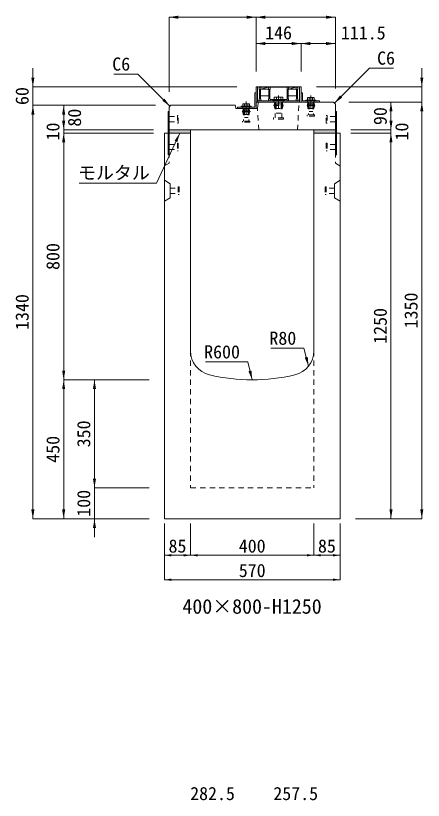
# Model space of a CAD drawing. Units: millimetres at full size. Extents: x -1934 to 78146, y -143454 to -112471.
# Drawn here: x 64305 to 65628, y -134937 to -132394 of the extents above; entities that cross this region are included whole.
import ezdxf
from ezdxf.enums import TextEntityAlignment as Align

# ---------------------------------------------------------------- set-up
doc = ezdxf.new("R2010")
doc.units = ezdxf.units.MM
doc.header["$LTSCALE"] = 23
for name, pattern in [('CHAIN', [18.5, 12, -1.5, 3.5, -1.5]), ('USER2', [1.35, 0.75, -0.6]), ('USER3', [1.35, 0.75, -0.6])]:
    doc.linetypes.add(name, pattern=pattern)
for name, color, linetype, lineweight in [('0_2', 7, 'Continuous', 13), ('インサート', 92, 'USER2', 9), ('グレーチング', 7, 'Continuous', 9), ('ジョイント', 7, 'Continuous', 5), ('モルタル', 7, 'Continuous', 13), ('作業エリア', 11, 'Continuous', 13), ('受枠', 3, 'Continuous', 13), ('寸法線', 7, 'Continuous', 13), ('引出線', 4, 'Continuous', 13), ('本体', 2, 'Continuous', 13), ('ｲﾝｻｰﾄ', 3, 'USER3', 5)]:
    doc.layers.add(name, color=color, linetype=linetype, lineweight=lineweight)
doc.layers.add('ハッチング_モルタル', color=30, linetype='Continuous')
doc.styles.add('ＭＳ ゴシック', font='')
doc.styles.get('ＭＳ ゴシック').set_extended_font_data('MS Gothic')

# ---------------------------------------------------------------- blocks, each defined once
blk = doc.blocks.new('filled_arrow')
at = {"color": 0, "linetype": 'Continuous', "lineweight": -2}
blk.add_solid([(7.5, 1.25), (0, 0), (7.5, -1.25)], dxfattribs=at)

msp = doc.modelspace()

# ---------------------------------------------------------------- hatches: boundary and pattern name
at = {"layer": 'ハッチング_モルタル'}
for points in [[(64872.64, -132774.74), (64872.64, -132764.74), (64802.64, -132764.74), (64802.64, -132774.74)], [(65342.64, -132774.74), (65342.64, -132764.74), (65272.64, -132764.74), (65272.64, -132774.74)]]:
    msp.add_hatch(color=256, dxfattribs=at).paths.add_polyline_path(points)

# ---------------------------------------------------------------- linework, layer by layer
at = {"layer": 'インサート', "linetype": 'Continuous'}
for p, q in [((65177.14, -132667.94), (65139.14, -132667.94)), ((65139.14, -132667.94), (65139.14, -132670.24)), ((65177.14, -132670.24), (65139.14, -132670.24)), ((65177.14, -132667.94), (65177.14, -132670.24)), ((65247.14, -132667.94), (65279.14, -132667.94)), ((65247.14, -132667.94), (65247.14, -132670.24)), ((65247.14, -132670.24), (65279.14, -132670.24)), ((65279.14, -132667.94), (65279.14, -132670.24)), ((65037.14, -132687.94), (65069.14, -132687.94)), ((65037.14, -132687.94), (65037.14, -132690.24)), ((65037.14, -132690.24), (65069.14, -132690.24)), ((65069.14, -132687.94), (65069.14, -132690.24))]:
    msp.add_line(p, q, dxfattribs=at)
at = {"layer": 'インサート', "linetype": 'Continuous', "lineweight": 13}
for p, q in [((65146.15, -132657.94), (65144.29, -132658.79)), ((65144.29, -132658.79), (65144.29, -132667.94)), ((65171.99, -132667.94), (65144.29, -132667.94)), ((65170.14, -132657.94), (65146.15, -132657.94)), ((65170.14, -132657.94), (65171.99, -132658.79)), ((65171.99, -132658.79), (65171.99, -132667.94)), ((65253.66, -132659.94), (65252.19, -132660.79)), ((65252.19, -132660.79), (65252.19, -132667.94)), ((65252.19, -132667.94), (65274.09, -132667.94)), ((65253.66, -132659.94), (65272.62, -132659.94)), ((65272.62, -132659.94), (65274.09, -132660.79)), ((65274.09, -132660.79), (65274.09, -132667.94)), ((65043.66, -132679.94), (65042.19, -132680.79)), ((65042.19, -132680.79), (65042.19, -132687.94)), ((65042.19, -132687.94), (65064.09, -132687.94)), ((65043.66, -132679.94), (65062.62, -132679.94)), ((65062.62, -132679.94), (65064.09, -132680.79)), ((65064.09, -132680.79), (65064.09, -132687.94))]:
    msp.add_line(p, q, dxfattribs=at)
at = {"layer": 'インサート'}
for p, q in [((65149.14, -132667.94), (65149.14, -132670.24)), ((65167.14, -132667.94), (65167.14, -132670.24)), ((65256.14, -132667.94), (65256.14, -132670.24)), ((65270.14, -132667.94), (65270.14, -132670.24)), ((65041.89, -132703.99), (65043.14, -132694.74)), ((65043.14, -132694.74), (65063.14, -132694.74)), ((65044.89, -132699.74), (65061.39, -132699.74)), ((65044.89, -132699.74), (65044.89, -132735.74)), ((65046.02, -132694.74), (65046.02, -132699.74)), ((65046.14, -132687.94), (65046.14, -132690.24)), ((65047.14, -132699.74), (65047.14, -132724.74)), ((65059.14, -132699.74), (65059.14, -132724.74)), ((65060.14, -132687.94), (65060.14, -132690.24)), ((65060.27, -132694.74), (65060.27, -132699.74)), ((65061.39, -132699.74), (65061.39, -132735.74)), ((65064.39, -132703.99), (65063.14, -132694.74)), ((65143.14, -132683.99), (65173.14, -132683.99)), ((65143.14, -132683.99), (65143.14, -132685.49)), ((65143.14, -132685.49), (65173.14, -132685.49)), ((65144.39, -132683.99), (65145.64, -132674.74)), ((65144.39, -132685.49), (65145.64, -132694.74)), ((65145.64, -132674.74), (65170.64, -132674.74)), ((65145.64, -132694.74), (65170.64, -132694.74)), ((65147.24, -132679.74), (65169.04, -132679.74)), ((65147.24, -132679.74), (65147.24, -132725.24)), ((65148.69, -132674.74), (65148.69, -132679.74)), ((65150.14, -132679.74), (65150.14, -132709.74)), ((65166.14, -132679.74), (65166.14, -132709.74)), ((65167.59, -132674.74), (65167.59, -132679.74)), ((65169.04, -132679.74), (65169.04, -132725.24)), ((65171.89, -132683.99), (65170.64, -132674.74)), ((65171.89, -132685.49), (65170.64, -132694.74)), ((65173.14, -132683.99), (65173.14, -132685.49)), ((65250.64, -132683.99), (65275.64, -132683.99)), ((65250.64, -132683.99), (65250.64, -132685.49)), ((65250.64, -132685.49), (65275.64, -132685.49)), ((65251.89, -132683.99), (65253.14, -132674.74)), ((65251.89, -132685.49), (65253.14, -132694.74)), ((65253.14, -132674.74), (65273.14, -132674.74)), ((65253.14, -132694.74), (65273.14, -132694.74)), ((65254.89, -132679.74), (65271.39, -132679.74)), ((65254.89, -132679.74), (65254.89, -132715.74)), ((65256.02, -132674.74), (65256.02, -132679.74)), ((65257.14, -132679.74), (65257.14, -132704.74)), ((65269.14, -132679.74), (65269.14, -132704.74)), ((65270.27, -132674.74), (65270.27, -132679.74)), ((65271.39, -132679.74), (65271.39, -132715.74)), ((65274.39, -132683.99), (65273.14, -132674.74)), ((65274.39, -132685.49), (65273.14, -132694.74)), ((65275.64, -132683.99), (65275.64, -132685.49)), ((64802.64, -132721.24), (64829.64, -132721.24)), ((64802.64, -132721.24), (64802.64, -132738.24)), ((64832.64, -132717.24), (64829.64, -132717.24)), ((64829.64, -132717.24), (64829.64, -132742.24)), ((64832.64, -132742.24), (64832.64, -132717.24)), ((65040.64, -132703.99), (65065.64, -132703.99)), ((65040.64, -132703.99), (65040.64, -132705.49)), ((65040.64, -132705.49), (65065.64, -132705.49)), ((65041.89, -132705.49), (65043.14, -132714.74)), ((65043.14, -132714.74), (65063.14, -132714.74)), ((65047.14, -132724.74), (65059.14, -132724.74)), ((65064.39, -132705.49), (65063.14, -132714.74)), ((65065.64, -132703.99), (65065.64, -132705.49)), ((65142.14, -132729.74), (65142.14, -132725.24)), ((65174.14, -132725.24), (65142.14, -132725.24)), ((65150.14, -132709.74), (65166.14, -132709.74)), ((65174.14, -132725.24), (65174.14, -132729.74)), ((65251.14, -132719.74), (65251.14, -132715.74)), ((65275.14, -132715.74), (65251.14, -132715.74)), ((65275.14, -132719.74), (65251.14, -132719.74)), ((65257.14, -132704.74), (65269.14, -132704.74)), ((65275.14, -132715.74), (65275.14, -132719.74)), ((65312.64, -132717.24), (65315.64, -132717.24)), ((65312.64, -132742.24), (65312.64, -132717.24)), ((65315.64, -132717.24), (65315.64, -132742.24)), ((65342.64, -132721.24), (65315.64, -132721.24)), ((65342.64, -132721.24), (65342.64, -132738.24)), ((64802.64, -132738.24), (64829.64, -132738.24)), ((64829.64, -132742.24), (64832.64, -132742.24)), ((65041.14, -132739.74), (65041.14, -132735.74)), ((65065.14, -132735.74), (65041.14, -132735.74)), ((65065.14, -132739.74), (65041.14, -132739.74)), ((65065.14, -132735.74), (65065.14, -132739.74)), ((65174.14, -132729.74), (65142.14, -132729.74)), ((65315.64, -132742.24), (65312.64, -132742.24)), ((65342.64, -132738.24), (65315.64, -132738.24))]:
    msp.add_line(p, q, dxfattribs=at)
at = {"layer": 'インサート', "linetype": 'Continuous', "lineweight": 5}
for p, q in [((65151.22, -132658.79), (65151.22, -132667.94)), ((65165.07, -132658.79), (65165.07, -132667.94)), ((65257.67, -132660.79), (65257.67, -132667.94)), ((65268.62, -132660.79), (65268.62, -132667.94)), ((65047.67, -132680.79), (65047.67, -132687.94)), ((65058.62, -132680.79), (65058.62, -132687.94))]:
    msp.add_line(p, q, dxfattribs=at)
for centre, radius, start, end in [((65147.75, -132665.44), 7.5, 62.50883, 117.49117), ((65158.14, -132686.67), 28.73, 76.05376, 103.94624), ((65168.53, -132665.44), 7.5, 62.50883, 117.49117), ((65254.93, -132664.79), 4.85, 55.61575, 124.38425), ((65263.14, -132678.06), 18.12, 72.41205, 107.58795), ((65271.35, -132664.79), 4.85, 55.61575, 124.38425), ((65044.93, -132684.79), 4.85, 55.61575, 124.38425), ((65053.14, -132698.06), 18.12, 72.41205, 107.58795), ((65061.35, -132684.79), 4.85, 55.61575, 124.38425)]:
    msp.add_arc(centre, radius, start, end, dxfattribs=at)
at = {"layer": 'グレーチング'}
for p, q in [((65095.64, -132626.24), (65095.64, -132632.24)), ((65095.64, -132626.24), (65220.64, -132626.24)), ((65095.64, -132632.24), (65096.64, -132633.24)), ((65096.64, -132633.24), (65096.64, -132663.24)), ((65100.64, -132632.24), (65099.64, -132633.24)), ((65099.64, -132633.24), (65099.64, -132663.24)), ((65100.64, -132626.24), (65100.64, -132632.24)), ((65100.64, -132632.24), (65125.64, -132626.24)), ((65100.64, -132632.24), (65125.64, -132632.24)), ((65125.64, -132626.24), (65125.64, -132632.24)), ((65125.64, -132632.24), (65126.64, -132633.24)), ((65126.64, -132633.24), (65126.64, -132663.24)), ((65130.64, -132632.24), (65129.64, -132633.24)), ((65129.64, -132633.24), (65129.64, -132663.24)), ((65130.64, -132626.24), (65130.64, -132632.24)), ((65185.64, -132626.24), (65185.64, -132632.24)), ((65185.64, -132632.24), (65186.64, -132633.24)), ((65186.64, -132633.24), (65186.64, -132663.24)), ((65190.64, -132632.24), (65189.64, -132633.24)), ((65189.64, -132633.24), (65189.64, -132663.24)), ((65190.64, -132632.24), (65215.64, -132626.24)), ((65190.64, -132626.24), (65190.64, -132632.24)), ((65190.64, -132632.24), (65215.64, -132632.24)), ((65215.64, -132626.24), (65215.64, -132632.24)), ((65215.64, -132632.24), (65216.64, -132633.24)), ((65216.64, -132633.24), (65216.64, -132663.24)), ((65220.64, -132632.24), (65219.64, -132633.24)), ((65219.64, -132633.24), (65219.64, -132663.24)), ((65220.64, -132626.24), (65220.64, -132632.24)), ((65095.64, -132664.24), (65096.64, -132663.24)), ((65095.64, -132670.24), (65095.64, -132664.24)), ((65095.64, -132670.24), (65100.64, -132670.24)), ((65126.64, -132654.24), (65099.64, -132654.24)), ((65100.64, -132664.24), (65099.64, -132663.24)), ((65100.64, -132670.24), (65100.64, -132664.24)), ((65125.64, -132664.24), (65126.64, -132663.24)), ((65125.64, -132670.24), (65125.64, -132664.24)), ((65125.64, -132670.24), (65130.64, -132670.24)), ((65130.64, -132664.24), (65129.64, -132663.24)), ((65130.64, -132670.24), (65130.64, -132664.24)), ((65185.64, -132665.74), (65130.64, -132665.74)), ((65185.64, -132664.24), (65186.64, -132663.24)), ((65185.64, -132670.24), (65185.64, -132664.24)), ((65185.64, -132670.24), (65190.64, -132670.24)), ((65216.64, -132654.24), (65189.64, -132654.24)), ((65190.64, -132664.24), (65189.64, -132663.24)), ((65190.64, -132670.24), (65190.64, -132664.24)), ((65215.64, -132664.24), (65216.64, -132663.24)), ((65215.64, -132670.24), (65215.64, -132664.24)), ((65215.64, -132670.24), (65220.64, -132670.24)), ((65220.64, -132664.24), (65219.64, -132663.24)), ((65220.64, -132670.24), (65220.64, -132664.24))]:
    msp.add_line(p, q, dxfattribs=at)
at = {"layer": 'ジョイント'}
for p, q in [((64799.44, -132704.74), (64802.64, -132704.74)), ((64799.44, -132704.74), (64799.44, -132844.74)), ((64802.64, -132704.74), (64802.64, -132844.74)), ((65342.64, -132704.74), (65345.84, -132704.74)), ((65342.64, -132704.74), (65342.64, -132844.74)), ((65345.84, -132704.74), (65345.84, -132844.74)), ((64799.44, -132844.74), (64802.64, -132844.74)), ((65342.64, -132844.74), (65345.84, -132844.74))]:
    msp.add_line(p, q, dxfattribs=at)
at = {"layer": 'ジョイント', "linetype": 'USER2'}
for p, q in [((64799.44, -132714.74), (64802.64, -132714.74)), ((65342.64, -132714.74), (65345.84, -132714.74)), ((64799.44, -132759.74), (64802.64, -132759.74)), ((65342.64, -132759.74), (65345.84, -132759.74)), ((64799.44, -132789.74), (64802.64, -132789.74)), ((65342.64, -132789.74), (65345.84, -132789.74)), ((64799.44, -132834.74), (64802.64, -132834.74)), ((65342.64, -132834.74), (65345.84, -132834.74))]:
    msp.add_line(p, q, dxfattribs=at)
at = {"layer": 'モルタル'}
for points in [[(64802.64, -132764.74), (64872.64, -132764.74), (64872.64, -132774.74), (64802.64, -132774.74)], [(65342.64, -132764.74), (65272.64, -132764.74), (65272.64, -132774.74), (65342.64, -132774.74)]]:
    msp.add_lwpolyline(points, close=True, dxfattribs=at)
at = {"layer": '作業エリア'}
for p, q in [((65015.18, -132684.74), (65017.64, -132684.74)), ((65017.64, -132684.74), (65018.12, -132687.15)), ((65092.64, -132674.74), (65092.26, -132677.3)), ((65095.22, -132674.74), (65092.64, -132674.74))]:
    msp.add_line(p, q, dxfattribs=at)
at = {"layer": '受枠'}
for p, q in [((65080.64, -132690.24), (65080.64, -132644.74)), ((65080.64, -132644.74), (65085.14, -132644.74)), ((65085.14, -132624.74), (65231.14, -132624.74)), ((65085.14, -132624.74), (65085.14, -132674.74)), ((65085.14, -132644.74), (65085.14, -132694.74)), ((65089.64, -132624.74), (65089.64, -132674.74)), ((65226.64, -132624.74), (65226.64, -132674.74)), ((65231.14, -132624.74), (65231.14, -132674.74)), ((65235.64, -132644.74), (65231.14, -132644.74)), ((65235.64, -132670.24), (65235.64, -132644.74)), ((65089.64, -132670.24), (65226.64, -132670.24)), ((65291.14, -132670.24), (65235.64, -132670.24)), ((65291.14, -132674.74), (65291.14, -132670.24)), ((65025.14, -132694.74), (65025.14, -132690.24)), ((65025.14, -132690.24), (65080.64, -132690.24)), ((65085.14, -132694.74), (65025.14, -132694.74)), ((65085.14, -132674.74), (65231.14, -132674.74)), ((65231.14, -132674.74), (65291.14, -132674.74))]:
    msp.add_line(p, q, dxfattribs=at)
at = {"layer": '受枠', "linetype": 'CHAIN'}
for p, q in [((65053.14, -132672.49), (65053.14, -132712.49)), ((65158.14, -132652.49), (65158.14, -132692.49)), ((65263.14, -132652.49), (65263.14, -132692.49))]:
    msp.add_line(p, q, dxfattribs=at)
at = {"layer": '受枠', "linetype": 'USER2'}
for p, q in [((65143.14, -132670.24), (65143.14, -132674.74)), ((65173.14, -132670.24), (65173.14, -132674.74)), ((65252.14, -132670.24), (65252.14, -132674.74)), ((65274.14, -132670.24), (65274.14, -132674.74)), ((65042.14, -132690.24), (65042.14, -132694.74)), ((65064.14, -132690.24), (65064.14, -132694.74))]:
    msp.add_line(p, q, dxfattribs=at)
at = {"layer": '寸法線'}
for p, q in [((64802.64, -132399.25), (65085.14, -132399.25)), ((64802.64, -132640.74), (64802.64, -132399.25)), ((65085.14, -132574.74), (65085.14, -132399.25)), ((65085.14, -132399.25), (65342.64, -132399.25)), ((65085.14, -132574.74), (65085.14, -132399.25)), ((65342.64, -132630.74), (65342.64, -132399.25)), ((65085.14, -132484.55), (65231.14, -132484.55)), ((65085.14, -132574.74), (65085.14, -132484.55)), ((65231.14, -132574.74), (65231.14, -132484.55)), ((65231.14, -132484.55), (65342.64, -132484.55)), ((65231.14, -132574.74), (65231.14, -132484.55)), ((65342.64, -132630.74), (65342.64, -132484.55)), ((64360.67, -132744.74), (64360.67, -132564.74)), ((65623.13, -132734.74), (65623.13, -132564.74)), ((65022.64, -132624.74), (64360.67, -132624.74)), ((65281.14, -132624.74), (65623.13, -132624.74)), ((64758.64, -132684.74), (64360.67, -132684.74)), ((64360.67, -132684.74), (64360.67, -134024.74)), ((64758.64, -132684.74), (64360.67, -132684.74)), ((64460.67, -132764.74), (64460.67, -132684.74)), ((64758.64, -132684.74), (64460.67, -132684.74)), ((65386.64, -132674.74), (65523.13, -132674.74)), ((65386.64, -132674.74), (65623.13, -132674.74)), ((65386.64, -132674.74), (65623.13, -132674.74)), ((65523.13, -132764.74), (65523.13, -132674.74)), ((65623.13, -134024.74), (65623.13, -132674.74)), ((64460.67, -132704.74), (64460.67, -132834.74)), ((65523.13, -132704.74), (65523.13, -132834.74)), ((64752.64, -132764.74), (64460.67, -132764.74)), ((64752.64, -132764.74), (64460.67, -132764.74)), ((64460.67, -132774.74), (64460.67, -133574.74)), ((64752.64, -132774.74), (64460.67, -132774.74)), ((64737.64, -132774.74), (64460.67, -132774.74)), ((65392.64, -132764.74), (65523.13, -132764.74)), ((65392.64, -132764.74), (65523.13, -132764.74)), ((65392.64, -132774.74), (65523.13, -132774.74)), ((65392.64, -132774.74), (65523.13, -132774.74)), ((65523.13, -134024.74), (65523.13, -132774.74)), ((64460.67, -134024.74), (64460.67, -133574.74)), ((64737.64, -133574.74), (64460.67, -133574.74)), ((64737.64, -133574.74), (64460.67, -133574.74)), ((64560.67, -133574.74), (64560.67, -133924.74)), ((64737.64, -133574.74), (64560.67, -133574.74)), ((64560.67, -133864.74), (64560.67, -134084.74)), ((64737.64, -133924.74), (64560.67, -133924.74)), ((64737.64, -133924.74), (64560.67, -133924.74)), ((64737.64, -134024.74), (64360.67, -134024.74)), ((64737.64, -134024.74), (64460.67, -134024.74)), ((64737.64, -134024.74), (64560.67, -134024.74)), ((65407.64, -134024.74), (65523.13, -134024.74)), ((65407.64, -134024.74), (65623.13, -134024.74))]:
    msp.add_line(p, q, dxfattribs=at)
at = {"layer": '寸法線', "lineweight": 9}
for p, q in [((64787.64, -134039.74), (64787.64, -134222.42)), ((64787.64, -134039.74), (64787.64, -134143.13)), ((64872.64, -134039.74), (64872.64, -134143.13)), ((64872.64, -134039.74), (64872.64, -134143.13)), ((65272.64, -134039.74), (65272.64, -134143.13)), ((65272.64, -134039.74), (65272.64, -134143.13)), ((65357.64, -134039.74), (65357.64, -134222.42)), ((65357.64, -134039.74), (65357.64, -134143.13)), ((64787.64, -134143.13), (64872.64, -134143.13)), ((64872.64, -134143.13), (65272.64, -134143.13)), ((65272.64, -134143.13), (65357.64, -134143.13)), ((64787.64, -134222.42), (65357.64, -134222.42))]:
    msp.add_line(p, q, dxfattribs=at)
at = {"layer": '引出線'}
for points in [[(65339.64, -132677.74), (65453.02, -132564.36), (65531.01, -132564.36)], [(64805.64, -132687.74), (64701.47, -132583.57), (64623.48, -132583.57)], [(64837.64, -132774.74), (64761.7, -132937.6), (64510.78, -132937.6)], [(65255.4, -133530.32), (65240.69, -133472.11), (65133, -133472.11)], [(65072.64, -133574.74), (65057.93, -133516.53), (64921, -133516.53)]]:
    msp.add_lwpolyline(points, dxfattribs=at)
at = {"layer": '本体'}
for p, q in [((64802.64, -132690.74), (64808.64, -132684.74)), ((64802.64, -132690.74), (64802.64, -132774.74)), ((64808.64, -132684.74), (65015.18, -132684.74)), ((65018.12, -132687.15), (65019.64, -132694.74)), ((65019.64, -132694.74), (65089.64, -132694.74)), ((65092.26, -132677.3), (65089.64, -132694.74)), ((65095.22, -132674.74), (65336.64, -132674.74)), ((65336.64, -132674.74), (65342.64, -132680.74)), ((65342.64, -132680.74), (65342.64, -132774.74)), ((64802.64, -132764.74), (65342.64, -132764.74)), ((64802.64, -132774.74), (64872.64, -132774.74)), ((65272.64, -132774.74), (65342.64, -132774.74))]:
    msp.add_line(p, q, dxfattribs=at)
at = {"layer": '本体', "linetype": 'USER2', "lineweight": 15}
for p, q in [((65094.64, -132764.74), (65089.64, -132694.74)), ((65219.64, -132764.74), (65224.64, -132674.74))]:
    msp.add_line(p, q, dxfattribs=at)
at = {"layer": '本体', "lineweight": 20}
for p, q in [((64787.64, -134024.74), (64787.64, -132774.74)), ((64872.64, -132774.74), (64787.64, -132774.74)), ((64872.64, -133480.71), (64872.64, -132774.74)), ((65272.64, -133480.71), (65272.64, -132774.74)), ((65357.64, -132774.74), (65272.64, -132774.74)), ((65357.64, -134024.74), (65357.64, -132774.74)), ((64787.64, -134024.74), (65357.64, -134024.74))]:
    msp.add_line(p, q, dxfattribs=at)
at = {"layer": '本体', "linetype": 'USER3', "lineweight": 9}
for p, q in [((64802.64, -132774.74), (64802.64, -132871.74)), ((65342.64, -132774.74), (65342.64, -132871.74)), ((64802.64, -132871.74), (64787.64, -132881.24)), ((65342.64, -132871.74), (65357.64, -132881.24)), ((64872.64, -133480.71), (64872.64, -133924.74)), ((65272.64, -133480.71), (65272.64, -133924.74)), ((64872.64, -133924.74), (65272.64, -133924.74))]:
    msp.add_line(p, q, dxfattribs=at)
at = {"layer": '本体', "lineweight": 9}
for p, q in [((64787.64, -132927.74), (64805.84, -132939.24)), ((65357.64, -132927.74), (65339.44, -132939.24)), ((64805.84, -132939.24), (64805.84, -132984.24)), ((65339.44, -132939.24), (65339.44, -132984.24)), ((64787.64, -132995.74), (64805.84, -132984.24)), ((65357.64, -132995.74), (65339.44, -132984.24))]:
    msp.add_line(p, q, dxfattribs=at)
at = {"layer": '本体'}
for centre, start, end in [((65015.18, -132687.74), 11.30993, 90), ((65095.22, -132677.74), 90, 171.46923)]:
    msp.add_arc(centre, 3, start, end, dxfattribs=at)
at = {"layer": '本体', "lineweight": 20}
for centre, radius, start, end in [((64952.64, -133480.71), 80, 180, 256.6576), ((65192.64, -133480.71), 80, 283.34225, 0), ((65072.64, -132974.74), 600, 256.6576, 283.34225)]:
    msp.add_arc(centre, radius, start, end, dxfattribs=at)
at = {"layer": 'ｲﾝｻｰﾄ'}
for p, q in [((64802.64, -132811.24), (64829.64, -132811.24)), ((64829.64, -132807.24), (64829.64, -132832.24)), ((64829.64, -132807.24), (64832.64, -132807.24)), ((64832.64, -132807.24), (64832.64, -132832.24)), ((65315.64, -132807.24), (65312.64, -132807.24)), ((65312.64, -132807.24), (65312.64, -132832.24)), ((65315.64, -132807.24), (65315.64, -132832.24)), ((65342.64, -132811.24), (65315.64, -132811.24)), ((64802.64, -132828.24), (64829.64, -132828.24)), ((64829.64, -132832.24), (64832.64, -132832.24)), ((65315.64, -132832.24), (65312.64, -132832.24)), ((65342.64, -132828.24), (65315.64, -132828.24)), ((64805.84, -132953.24), (64832.84, -132953.24)), ((64805.84, -132953.24), (64805.84, -132970.24)), ((64832.84, -132949.24), (64832.84, -132974.24)), ((64832.84, -132949.24), (64835.84, -132949.24)), ((64835.84, -132949.24), (64835.84, -132974.24)), ((65312.44, -132949.24), (65309.44, -132949.24)), ((65309.44, -132949.24), (65309.44, -132974.24)), ((65312.44, -132949.24), (65312.44, -132974.24)), ((65339.44, -132953.24), (65312.44, -132953.24)), ((65339.44, -132953.24), (65339.44, -132970.24)), ((64805.84, -132970.24), (64832.84, -132970.24)), ((64832.84, -132974.24), (64835.84, -132974.24)), ((65312.44, -132974.24), (65309.44, -132974.24)), ((65339.44, -132970.24), (65312.44, -132970.24))]:
    msp.add_line(p, q, dxfattribs=at)

# ---------------------------------------------------------------- block references
at = {"layer": '寸法線', "xscale": 4, "yscale": 4}
for p in [(64802.64, -132399.25), (65085.14, -132399.25), (65085.14, -132484.55), (65231.14, -132484.55)]:
    msp.add_blockref('filled_arrow', p, dxfattribs=at)
for p, rotation in [((65085.14, -132399.25), 180), ((65342.64, -132399.25), 180), ((65231.14, -132484.55), 180), ((65342.64, -132484.55), 180), ((64360.67, -132624.74), 90), ((65623.13, -132624.74), 90), ((64360.67, -132684.74), 270), ((64360.67, -132684.74), 270), ((64460.67, -132684.74), 270), ((65523.13, -132674.74), 270), ((65623.13, -132674.74), 270), ((65623.13, -132674.74), 270), ((64460.67, -132764.74), 90), ((64460.67, -132764.74), 90), ((65523.13, -132764.74), 90), ((65523.13, -132764.74), 90), ((64460.67, -132774.74), 270), ((64460.67, -132774.74), 270), ((65523.13, -132774.74), 270), ((65523.13, -132774.74), 270), ((64460.67, -133574.74), 90), ((64460.67, -133574.74), 270), ((64560.67, -133574.74), 270), ((64560.67, -133924.74), 90), ((64560.67, -133924.74), 90), ((64360.67, -134024.74), 90), ((64460.67, -134024.74), 90), ((65523.13, -134024.74), 90), ((65623.13, -134024.74), 90), ((64560.67, -134024.74), 270)]:
    msp.add_blockref('filled_arrow', p, dxfattribs=dict(at, rotation=rotation))
at = {"layer": '寸法線', "lineweight": 9, "xscale": 3, "yscale": 3}
for p in [(64787.64, -134143.13), (64872.64, -134143.13), (65272.64, -134143.13), (64787.64, -134222.42)]:
    msp.add_blockref('filled_arrow', p, dxfattribs=at)
at = {"layer": '寸法線', "lineweight": 9, "xscale": 3, "yscale": 3, "rotation": 180}
for p in [(64872.64, -134143.13), (65272.64, -134143.13), (65357.64, -134143.13), (65357.64, -134222.42)]:
    msp.add_blockref('filled_arrow', p, dxfattribs=at)
at = {"layer": '引出線', "xscale": 4, "yscale": 4}
for p, rotation in [((64805.64, -132687.74), 135), ((65339.64, -132677.74), 45), ((64837.64, -132774.74), 245), ((65255.4, -133530.32), 104.2), ((65072.64, -133574.74), 104.2)]:
    msp.add_blockref('filled_arrow', p, dxfattribs=dict(at, rotation=rotation))

# ---------------------------------------------------------------- texts
at = {"layer": '0_2', "style": 'ＭＳ ゴシック'}
msp.add_text('400×800-H1250', height=47.47, dxfattribs=at).set_placement((65072.16, -134308.88), align=Align.MIDDLE_CENTER)
at = {"layer": '寸法線', "style": 'ＭＳ ゴシック'}
for s, p in [('146', (65158.14, -132449.55)), ('111.5', (65433.22, -132449.82)), ('85', (64830.14, -134113.13)), ('400', (65072.64, -134113.13)), ('85', (65315.14, -134113.13)), ('570', (65072.64, -134192.42)), ('282.5', (64943.89, -134915.31)), ('257.5', (65213.89, -134915.31))]:
    msp.add_text(s, height=42.72, dxfattribs=at).set_placement(p, align=Align.MIDDLE_CENTER)
for s, p in [('60', (64325.67, -132654.74)), ('80', (64495.67, -132724.74)), ('90', (65488.13, -132719.74)), ('10', (64425.67, -132769.74)), ('10', (65558.13, -132769.74)), ('800', (64425.67, -133174.74)), ('1340', (64325.67, -133354.74)), ('1350', (65588.13, -133349.74)), ('1250', (65488.13, -133399.74)), ('350', (64525.67, -133749.74)), ('450', (64425.67, -133799.74)), ('100', (64525.67, -133974.74))]:
    msp.add_text(s, height=42.72, rotation=90, dxfattribs=at).set_placement(p, align=Align.MIDDLE_CENTER)
at = {"layer": '引出線', "style": 'ＭＳ ゴシック'}
msp.add_text('C6', height=42.72, dxfattribs=at).set_placement((65478.02, -132510.36), align=Align.TOP_LEFT)
for s, p in [('C6', (64676.47, -132529.57)), ('R80', (65215.69, -133418.11)), ('R600', (65032.93, -133462.53))]:
    msp.add_text(s, height=42.72, dxfattribs=at).set_placement(p, align=Align.TOP_RIGHT)
msp.add_text('モルタル', height=42.72, dxfattribs=at).set_placement((64623.74, -132882), align=Align.TOP_CENTER)

doc.saveas('drawing.dxf')
